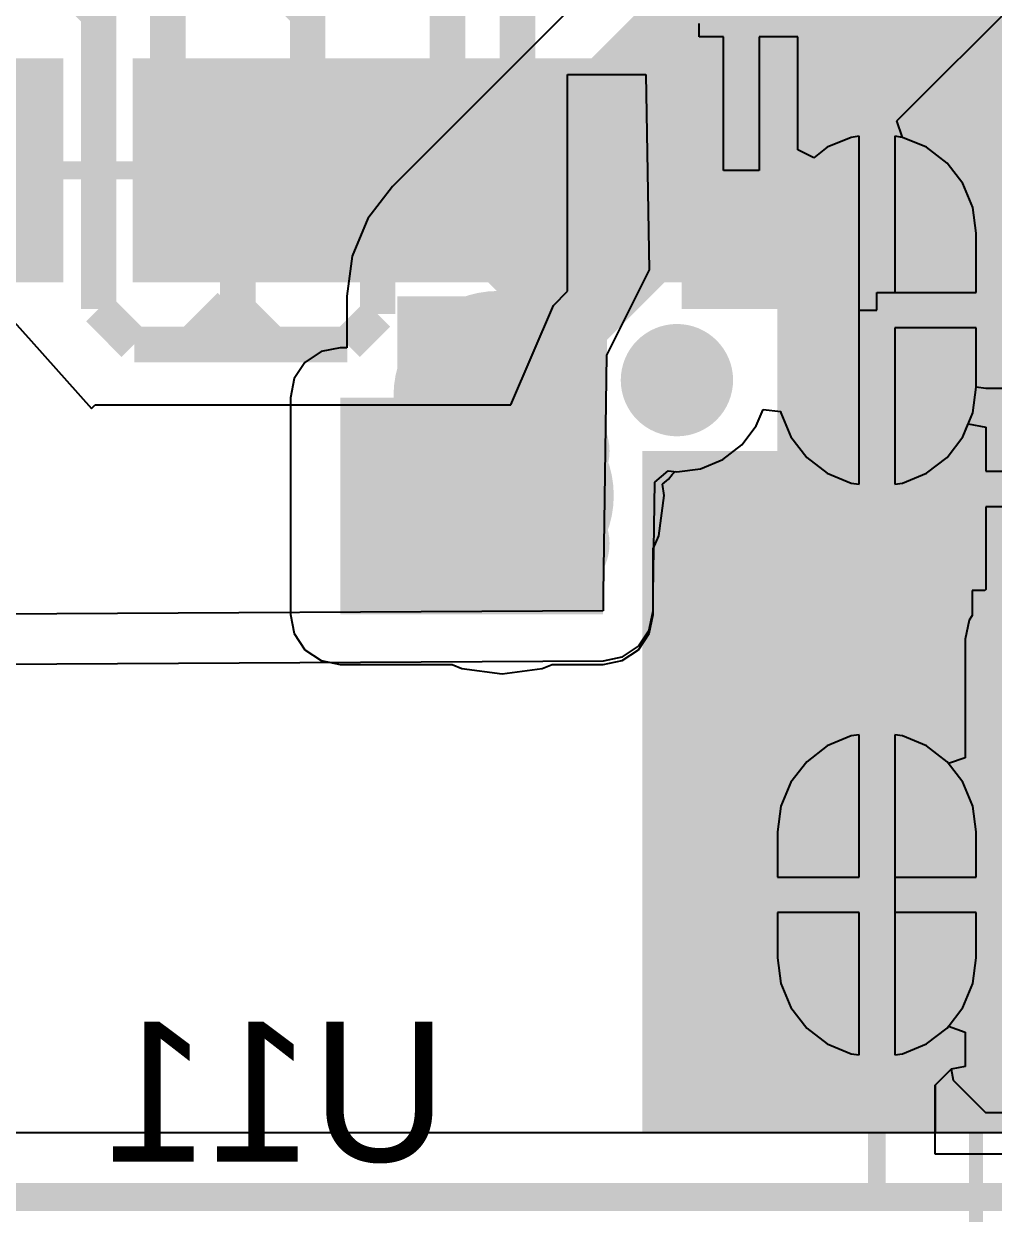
# Model space of a CAD drawing. Extents: x 81 to 196, y 150 to 213.
# Drawn here: x 89.06 to 96, y 149.67 to 158.29 of the extents above; entities that cross this region are included whole.
import ezdxf

# ---------------------------------------------------------------- set-up
doc = ezdxf.new("R2010")
doc.units = 0
doc.header["$MEASUREMENT"] = 0
for name, color, linetype in [('BOTTOMLAYER', 5, 'CONTINUOUS'), ('BOTTOMOVERLAY', 54, 'CONTINUOUS'), ('BOTTOMPASTE', 16, 'CONTINUOUS'), ('BOTTOMSOLDER', 6, 'CONTINUOUS'), ('KEEPOUTLAYER', 6, 'CONTINUOUS'), ('MULTILAYER', 9, 'CONTINUOUS'), ('TOPLAYER', 1, 'CONTINUOUS')]:
    doc.layers.add(name, color=color, linetype=linetype)

msp = doc.modelspace()

# ---------------------------------------------------------------- linework, layer by layer
at = {"layer": 'BOTTOMLAYER'}
for p, q in [((93.890173, 158.195625), (93.890173, 158.291624)), ((94.063175, 158.195625), (93.890173, 158.195625)), ((94.063175, 157.241626), (94.063175, 158.195625)), ((94.594175, 158.195625), (94.317175, 158.195625)), ((94.317175, 158.195625), (94.317175, 157.241626)), ((94.594175, 157.388268), (94.594175, 158.195625)), ((92.948374, 157.927426), (93.507174, 157.927426)), ((92.948374, 156.378026), (92.948374, 157.927426)), ((93.507174, 157.927426), (93.532574, 156.530426)), ((94.976391, 157.477506), (94.805134, 157.406569)), ((95.033173, 157.484981), (94.976391, 157.477506)), ((95.033173, 154.99827), (95.033173, 157.484981)), ((95.343955, 157.477506), (95.287173, 157.484981)), ((95.287173, 157.484981), (95.287173, 156.368625)), ((95.515212, 157.406569), (95.343955, 157.477506)), ((94.708078, 157.332096), (94.594175, 157.388268)), ((94.805134, 157.406569), (94.708078, 157.332096)), ((95.662273, 157.293726), (95.515212, 157.406569)), ((95.775115, 157.146666), (95.662273, 157.293726)), ((94.317175, 157.241626), (94.063175, 157.241626)), ((95.846052, 156.975409), (95.775115, 157.146666)), ((95.870248, 156.791627), (95.846052, 156.975409)), ((95.870248, 156.368625), (95.870248, 156.791627)), ((93.532574, 156.530426), (93.227774, 155.920826)), ((92.846774, 156.276426), (92.948374, 156.378026)), ((95.287173, 156.368625), (95.870248, 156.368625)), ((88.884374, 156.276426), (89.112974, 156.022426)), ((92.541974, 155.565226), (92.846774, 156.276426)), ((95.870248, 156.114625), (95.287173, 156.114625)), ((95.287173, 156.114625), (95.287173, 154.99827)), ((95.870248, 155.691627), (95.870248, 156.114625)), ((89.112974, 156.022426), (89.544774, 155.539826)), ((93.227774, 155.920826), (93.202374, 154.219026)), ((95.938175, 155.682632), (95.870248, 155.691627)), ((95.93818, 155.68263), (95.938175, 155.682635)), ((95.938175, 155.682635), (95.938175, 155.682632)), ((96.555174, 155.68263), (95.93818, 155.68263)), ((89.544774, 155.539826), (89.570174, 155.565226)), ((89.570174, 155.565226), (92.541974, 155.565226)), ((94.297945, 155.413822), (94.347264, 155.532889)), ((94.347264, 155.532889), (94.473179, 155.516313)), ((94.473179, 155.516313), (94.474294, 155.507842)), ((94.474294, 155.507842), (94.545231, 155.336585)), ((94.193756, 155.278043), (94.297945, 155.413822)), ((95.775115, 155.336585), (95.813613, 155.429532)), ((95.813613, 155.429532), (95.938175, 155.404756)), ((95.938175, 155.404756), (95.938175, 155.09063)), ((94.545231, 155.336585), (94.658073, 155.189524)), ((95.662273, 155.189524), (95.775115, 155.336585)), ((94.057978, 155.173855), (94.193756, 155.278043)), ((93.899858, 155.108359), (94.057978, 155.173855)), ((94.658073, 155.189524), (94.805134, 155.076682)), ((95.515212, 155.076682), (95.662273, 155.189524)), ((93.571096, 155.011288), (93.667202, 155.09431)), ((93.667202, 155.09431), (93.730173, 155.086019)), ((93.730173, 155.086019), (93.899858, 155.108359)), ((94.805134, 155.076682), (94.976391, 155.005745)), ((95.343955, 155.005745), (95.515212, 155.076682)), ((95.938175, 155.09063), (96.555174, 155.09063)), ((93.559231, 154.216423), (93.571096, 155.011288)), ((94.976391, 155.005745), (95.033173, 154.99827)), ((95.287173, 154.99827), (95.343955, 155.005745)), ((96.682174, 154.83663), (95.938175, 154.83663)), ((95.938175, 154.83663), (95.938175, 154.244632)), ((93.202374, 154.219026), (93.202374, 154.092026)), ((93.559231, 154.092026), (93.559231, 154.216423)), ((95.932168, 154.238627), (95.842176, 154.238627)), ((95.842176, 154.238627), (95.842176, 154.059951)), ((95.938175, 154.244634), (95.932168, 154.238627)), ((95.938175, 154.244632), (95.938175, 154.244634)), ((95.938175, 154.244632), (95.938175, 154.244632)), ((93.202374, 154.092026), (88.528774, 154.066626)), ((93.532803, 153.957256), (93.545823, 154.024617)), ((93.545823, 154.024617), (93.559231, 154.092026)), ((95.819082, 154.025389), (95.791917, 153.888826)), ((95.842176, 154.059951), (95.819082, 154.025389)), ((93.493882, 153.898315), (93.532066, 153.955463)), ((93.532066, 153.955463), (93.532259, 153.956433)), ((93.532259, 153.956433), (93.532803, 153.957256)), ((93.456077, 153.841064), (93.493882, 153.898315)), ((95.791917, 153.888826), (95.791917, 153.04232)), ((93.27167, 153.748953), (93.338937, 153.762334)), ((93.338937, 153.762334), (93.339758, 153.762883)), ((93.339758, 153.762883), (93.340728, 153.763081)), ((93.340728, 153.763081), (93.397682, 153.801587)), ((93.397682, 153.801587), (93.45471, 153.83969)), ((93.45471, 153.83969), (93.455259, 153.84051)), ((93.455259, 153.84051), (93.456077, 153.841064)), ((88.530715, 153.709774), (93.204315, 153.735174)), ((93.204315, 153.735174), (93.27167, 153.748953)), ((94.976391, 153.197504), (94.805134, 153.126567)), ((95.033173, 153.204979), (94.976391, 153.197504)), ((95.033173, 152.188626), (95.033173, 153.204979)), ((95.343955, 153.197504), (95.287173, 153.204979)), ((95.287173, 153.204979), (95.287173, 150.918273)), ((95.515212, 153.126567), (95.343955, 153.197504)), ((94.805134, 153.126567), (94.658073, 153.013725)), ((95.662273, 153.013725), (95.515212, 153.126567)), ((94.658073, 153.013725), (94.545231, 152.866664)), ((95.671655, 153.001497), (95.662273, 153.013725)), ((95.791917, 153.04232), (95.671655, 153.001497)), ((94.545231, 152.866664), (94.474294, 152.695407)), ((94.474294, 152.695407), (94.450098, 152.511625)), ((94.450098, 152.511625), (94.450098, 152.188626)), ((94.450098, 152.188626), (95.033173, 152.188626)), ((95.033173, 151.934626), (94.450098, 151.934626)), ((94.450098, 151.934626), (94.450098, 151.611627)), ((95.033173, 150.918273), (95.033173, 151.934626)), ((94.450098, 151.611627), (94.474294, 151.427845)), ((94.474294, 151.427845), (94.545231, 151.256588)), ((94.545231, 151.256588), (94.658073, 151.109528)), ((94.658073, 151.109528), (94.805134, 150.996685)), ((95.515212, 150.996685), (95.662273, 151.109528)), ((95.662273, 151.109528), (95.671655, 151.121755)), ((95.671655, 151.121755), (95.791917, 151.080932)), ((95.791917, 151.080932), (95.791917, 150.835533)), ((94.805134, 150.996685), (94.976391, 150.925748)), ((94.976391, 150.925748), (95.033173, 150.918273)), ((95.287173, 150.918273), (95.343955, 150.925748)), ((95.343955, 150.925748), (95.515212, 150.996685)), ((95.791917, 150.835533), (95.69085, 150.815429)), ((95.576951, 150.701525), (95.690853, 150.815426)), ((95.69085, 150.815423), (95.576951, 150.701525)), ((95.69085, 150.815429), (95.69085, 150.815423)), ((95.690853, 150.815426), (95.706377, 150.73739)), ((95.576951, 150.206903), (95.576951, 150.701525)), ((95.576951, 150.701525), (95.576951, 150.359841)), ((95.706377, 150.73739), (95.937339, 150.506427)), ((95.937339, 150.506427), (98.405965, 150.506427)), ((95.576951, 150.359841), (85.836374, 150.359841)), ((98.405965, 150.206903), (95.576951, 150.206903))]:
    msp.add_line(p, q, dxfattribs=at)
for points, const_width in [([(92.590173, 156.733626), (92.590173, 159.460829)], 0.254), ([(92.090174, 156.733626), (92.090174, 158.992824)], 0.254), ([(91.092172, 158.361228), (90.904375, 158.549025)], 0.254), ([(91.090174, 156.708226), (91.090174, 158.549025)], 0.254), ([(89.595574, 158.359226), (89.417774, 158.537026)], 0.254), ([(90.090173, 157.241626), (90.090173, 158.422025)], 0.254), ([(89.595574, 156.251026), (89.595574, 158.359226)], 0.254), ([(91.590175, 156.213627), (91.590175, 157.775026)], 0.254), ([(90.590175, 156.069225), (90.590175, 157.749626)], 0.254), ([(95.160173, 156.791624), (95.160173, 155.691627)], 0.900001), ([(89.849574, 155.997026), (89.595574, 156.251026)], 0.254), ([(90.281374, 156.022426), (90.535374, 156.276426)], 0.254), ([(90.818775, 156.018426), (90.564775, 156.272425)], 0.254), ([(91.373574, 155.997026), (91.590175, 156.213627)], 0.254), ([(90.662374, 155.997026), (90.590175, 156.069225)], 0.254), ([(90.662374, 155.997026), (89.849574, 155.997026)], 0.254), ([(91.373574, 155.997026), (90.662374, 155.997026)], 0.254), ([(95.160173, 152.511625), (95.160173, 151.611627)], 0.900001)]:
    msp.add_lwpolyline(points, dxfattribs=dict(at, const_width=const_width))
at = {"layer": 'BOTTOMLAYER', "const_width": 0.499999}
msp.add_lwpolyline([(94.119464, 157.720914, -0.198912), (93.990173, 158.033052)], format="xyb", dxfattribs=at)
msp.add_lwpolyline([(94.119464, 157.720914, -0.198912), (93.990173, 158.033052)], format="xyb", dxfattribs=at)
msp.add_lwpolyline([(94.119464, 157.720914, -0.198912), (93.990173, 158.033052)], format="xyb", dxfattribs=at)
at = {"layer": 'BOTTOMLAYER'}
for points, const_width in [([(93.990173, 157.908053, 1), (93.990173, 158.15805, 1)], 0.249999), ([(93.990173, 157.908053, 1), (93.990173, 158.15805, 1)], 0.249999), ([(93.990173, 157.908053, 1), (93.990173, 158.15805, 1)], 0.249999), ([(94.119464, 157.595915, 1), (94.119464, 157.845912, 1)], 0.249999), ([(94.119464, 157.595915, 1), (94.119464, 157.845912, 1)], 0.249999), ([(94.119464, 157.595915, 1), (94.119464, 157.845912, 1)], 0.249999), ([(95.160173, 156.566624, 1), (95.160173, 157.016625, 1)], 0.449999), ([(95.160173, 155.466626, 1), (95.160173, 155.916627, 1)], 0.449999), ([(93.730173, 155.591627, 1), (93.730173, 155.891626, 1)], 0.299999), ([(95.818574, 155.212026, 1), (95.818574, 155.512026, 1)], 0.299999), ([(93.938974, 154.602426, 1), (93.938974, 154.902426, 1)], 0.299999), ([(94.777174, 154.551626, 1), (94.777174, 154.851626, 1)], 0.299999), ([(95.564574, 154.500826, 1), (95.564574, 154.800826, 1)], 0.299999), ([(93.938974, 153.764226, 1), (93.938974, 154.064226, 1)], 0.299999), ([(95.462974, 153.764226, 1), (95.462974, 154.064226, 1)], 0.299999), ([(94.751774, 153.738826, 1), (94.751774, 154.038826, 1)], 0.299999), ([(95.488374, 153.078426, 1), (95.488374, 153.378426, 1)], 0.299999), ([(94.726374, 152.976826, 1), (94.726374, 153.276826, 1)], 0.299999), ([(93.964374, 152.875226, 1), (93.964374, 153.175226, 1)], 0.299999), ([(95.160173, 152.286624, 1), (95.160173, 152.736626, 1)], 0.449999), ([(93.989774, 152.113226, 1), (93.989774, 152.413226, 1)], 0.299999), ([(95.160173, 151.386626, 1), (95.160173, 151.836628, 1)], 0.449999), ([(94.015174, 151.351226, 1), (94.015174, 151.651226, 1)], 0.299999), ([(94.751774, 150.690826, 1), (94.751774, 150.990826, 1)], 0.299999), ([(95.488374, 150.690826, 1), (95.488374, 150.990826, 1)], 0.299999), ([(94.065974, 150.640026, 1), (94.065974, 150.940026, 1)], 0.299999)]:
    msp.add_lwpolyline(points, format="xyb", close=True, dxfattribs=dict(at, const_width=const_width))
for points in [[(95.031174, 157.749626), (95.031174, 159.959426), (93.761174, 157.749626), (93.761174, 159.959426)], [(96.428174, 155.082626), (96.428174, 159.959426), (94.446974, 155.082626), (94.446974, 159.959426)], [(95.843974, 152.466426), (95.843974, 159.908626), (94.446974, 152.466426), (94.446974, 159.908626)], [(96.402774, 156.251026), (96.402774, 158.460826), (93.763176, 156.251026), (93.763176, 158.460826)], [(89.240175, 156.541627), (89.240175, 157.941625), (88.940175, 156.541627), (88.940175, 157.941625)], [(90.240173, 156.541627), (90.240173, 157.941625), (89.940173, 156.541627), (89.940173, 157.941625)], [(90.740174, 156.541627), (90.740174, 157.941625), (90.440175, 156.541627), (90.440175, 157.941625)], [(91.240173, 156.541627), (91.240173, 157.941625), (90.940174, 156.541627), (90.940174, 157.941625)], [(91.740175, 156.541627), (91.740175, 157.941625), (91.440175, 156.541627), (91.440175, 157.941625)], [(92.240174, 156.541627), (92.240174, 157.941625), (91.940174, 156.541627), (91.940174, 157.941625)], [(92.740173, 156.541627), (92.740173, 157.941625), (92.440173, 156.541627), (92.440173, 157.941625)], [(93.240174, 156.541627), (93.240174, 157.941625), (92.940175, 156.541627), (92.940175, 157.941625)], [(93.540174, 156.541627), (93.540174, 157.941625), (93.240174, 156.541627), (93.240174, 157.941625)], [(94.040173, 156.541627), (94.040173, 157.941625), (93.740173, 156.541627), (93.740173, 157.941625)], [(94.340175, 156.541627), (94.340175, 157.941625), (94.040175, 156.541627), (94.040175, 157.941625)], [(97.825174, 154.346026), (97.825174, 156.098626), (94.446974, 154.346026), (94.446974, 156.098626)], [(94.802574, 153.533226), (94.802574, 155.235026), (93.481774, 153.533226), (93.481774, 155.235026)], [(95.843974, 150.359841), (95.843974, 153.533226), (93.481774, 150.359841), (93.481774, 153.533226)]]:
    msp.add_solid(points, dxfattribs=at)
at = {"layer": 'BOTTOMOVERLAY'}
for points, const_width in [([(95.869374, 149.723226), (95.869374, 174.513626)], 0.1), ([(95.160173, 157.241626), (86.520175, 157.241626)], 0.127), ([(95.160173, 149.921625), (95.160173, 157.241626)], 0.127), ([(95.892171, 154.593633), (95.892171, 155.328633)], 0.2), ([(95.892173, 153.05863), (95.892173, 153.793629)], 0.2), ([(95.160173, 149.921625), (86.520175, 149.921625)], 0.127)]:
    msp.add_lwpolyline(points, dxfattribs=dict(at, const_width=const_width))
at = {"layer": 'BOTTOMOVERLAY', "const_width": 0.2}
for points in [[(95.892171, 155.328633, -0.414213), (96.292172, 155.728632)], [(96.292175, 152.65863, -0.414213), (95.892173, 153.05863)]]:
    msp.add_lwpolyline(points, format="xyb", dxfattribs=at)
at = {"layer": 'BOTTOMOVERLAY', "const_width": 0.1}
for points in [[(95.892171, 155.278633, 1), (95.892171, 155.378633, 1)], [(95.892173, 153.00863, 1), (95.892173, 153.108629, 1)]]:
    msp.add_lwpolyline(points, format="xyb", close=True, dxfattribs=at)
at = {"layer": 'BOTTOMPASTE'}
for points in [[(89.240175, 156.541627), (89.240175, 157.941625), (88.940175, 156.541627), (88.940175, 157.941625)], [(90.240173, 156.541627), (90.240173, 157.941625), (89.940173, 156.541627), (89.940173, 157.941625)], [(90.740174, 156.541627), (90.740174, 157.941625), (90.440175, 156.541627), (90.440175, 157.941625)], [(91.240173, 156.541627), (91.240173, 157.941625), (90.940174, 156.541627), (90.940174, 157.941625)], [(91.740175, 156.541627), (91.740175, 157.941625), (91.440175, 156.541627), (91.440175, 157.941625)], [(92.240174, 156.541627), (92.240174, 157.941625), (91.940174, 156.541627), (91.940174, 157.941625)], [(92.740173, 156.541627), (92.740173, 157.941625), (92.440173, 156.541627), (92.440173, 157.941625)], [(93.240174, 156.541627), (93.240174, 157.941625), (92.940175, 156.541627), (92.940175, 157.941625)], [(93.540174, 156.541627), (93.540174, 157.941625), (93.240174, 156.541627), (93.240174, 157.941625)], [(94.040173, 156.541627), (94.040173, 157.941625), (93.740173, 156.541627), (93.740173, 157.941625)], [(94.340175, 156.541627), (94.340175, 157.941625), (94.040175, 156.541627), (94.040175, 157.941625)]]:
    msp.add_solid(points, dxfattribs=at)
at = {"layer": 'BOTTOMSOLDER', "const_width": 1.103201}
for points in [[(95.160173, 156.791624), (95.160173, 155.691627)], [(95.160173, 152.511625), (95.160173, 151.611627)]]:
    msp.add_lwpolyline(points, dxfattribs=at)
at = {"layer": 'BOTTOMSOLDER'}
for points, const_width in [([(95.160173, 156.515824, 1), (95.160173, 157.067425, 1)], 0.551599), ([(95.160173, 155.415826, 1), (95.160173, 155.967427, 1)], 0.551599), ([(93.730173, 155.540827, 1), (93.730173, 155.942426, 1)], 0.401599), ([(95.818574, 155.161226, 1), (95.818574, 155.562826, 1)], 0.401599), ([(92.135574, 155.110426, 1), (92.135574, 155.512026, 1)], 0.401599), ([(92.846774, 155.034226, 1), (92.846774, 155.435826, 1)], 0.401599), ([(93.938974, 154.551626, 1), (93.938974, 154.953226, 1)], 0.401599), ([(94.777174, 154.500826, 1), (94.777174, 154.902426, 1)], 0.401599), ([(92.186374, 154.424626, 1), (92.186374, 154.826226, 1)], 0.401599), ([(92.846774, 154.373826, 1), (92.846774, 154.775426, 1)], 0.401599), ([(95.564574, 154.450026, 1), (95.564574, 154.851626, 1)], 0.401599), ([(93.938974, 153.713426, 1), (93.938974, 154.115026, 1)], 0.401599), ([(94.751774, 153.688026, 1), (94.751774, 154.089626, 1)], 0.401599), ([(95.462974, 153.713426, 1), (95.462974, 154.115026, 1)], 0.401599), ([(95.488374, 153.027626, 1), (95.488374, 153.429226, 1)], 0.401599), ([(94.726374, 152.926026, 1), (94.726374, 153.327626, 1)], 0.401599), ([(93.964374, 152.824426, 1), (93.964374, 153.226026, 1)], 0.401599), ([(95.160173, 152.235824, 1), (95.160173, 152.787426, 1)], 0.551599), ([(93.989774, 152.062426, 1), (93.989774, 152.464026, 1)], 0.401599), ([(95.160173, 151.335826, 1), (95.160173, 151.887428, 1)], 0.551599), ([(94.015174, 151.300426, 1), (94.015174, 151.702026, 1)], 0.401599), ([(94.065974, 150.589226, 1), (94.065974, 150.990826, 1)], 0.401599), ([(94.751774, 150.640026, 1), (94.751774, 151.041626, 1)], 0.401599), ([(95.488374, 150.640026, 1), (95.488374, 151.041626, 1)], 0.401599)]:
    msp.add_lwpolyline(points, format="xyb", close=True, dxfattribs=dict(at, const_width=const_width))
for points in [[(89.341775, 156.440027), (89.341775, 158.043225), (88.838575, 156.440027), (88.838575, 158.043225)], [(90.341773, 156.440027), (90.341773, 158.043225), (89.838573, 156.440027), (89.838573, 158.043225)], [(90.841774, 156.440027), (90.841774, 158.043225), (90.338575, 156.440027), (90.338575, 158.043225)], [(91.341773, 156.440027), (91.341773, 158.043225), (90.838574, 156.440027), (90.838574, 158.043225)], [(91.841775, 156.440027), (91.841775, 158.043225), (91.338575, 156.440027), (91.338575, 158.043225)], [(92.341774, 156.440027), (92.341774, 158.043225), (91.838574, 156.440027), (91.838574, 158.043225)], [(92.841773, 156.440027), (92.841773, 158.043225), (92.338573, 156.440027), (92.338573, 158.043225)], [(93.341774, 156.440027), (93.341774, 158.043225), (92.838575, 156.440027), (92.838575, 158.043225)], [(93.641774, 156.440027), (93.641774, 158.043225), (93.138574, 156.440027), (93.138574, 158.043225)], [(94.141773, 156.440027), (94.141773, 158.043225), (93.638573, 156.440027), (93.638573, 158.043225)], [(94.441775, 156.440027), (94.441775, 158.043225), (93.938575, 156.440027), (93.938575, 158.043225)], [(89.691774, 157.140026), (89.691774, 157.343226), (89.488574, 157.140026), (89.488574, 157.343226)]]:
    msp.add_solid(points, dxfattribs=at)
at = {"layer": 'KEEPOUTLAYER', "const_width": 0.2}
msp.add_lwpolyline([(194.268974, 149.901026), (82.844589, 149.901026)], dxfattribs=at)
at = {"layer": 'MULTILAYER', "const_width": 0.900001}
for points in [[(95.160173, 156.791624), (95.160173, 155.691627)], [(95.160173, 152.511625), (95.160173, 151.611627)]]:
    msp.add_lwpolyline(points, dxfattribs=at)
at = {"layer": 'MULTILAYER'}
for points, const_width in [([(95.160173, 156.566624, 1), (95.160173, 157.016625, 1)], 0.449999), ([(95.160173, 155.466626, 1), (95.160173, 155.916627, 1)], 0.449999), ([(95.818574, 155.212026, 1), (95.818574, 155.512026, 1)], 0.299999), ([(93.938974, 154.602426, 1), (93.938974, 154.902426, 1)], 0.299999), ([(94.777174, 154.551626, 1), (94.777174, 154.851626, 1)], 0.299999), ([(95.564574, 154.500826, 1), (95.564574, 154.800826, 1)], 0.299999), ([(93.938974, 153.764226, 1), (93.938974, 154.064226, 1)], 0.299999), ([(95.462974, 153.764226, 1), (95.462974, 154.064226, 1)], 0.299999), ([(94.751774, 153.738826, 1), (94.751774, 154.038826, 1)], 0.299999), ([(95.488374, 153.078426, 1), (95.488374, 153.378426, 1)], 0.299999), ([(94.726374, 152.976826, 1), (94.726374, 153.276826, 1)], 0.299999), ([(93.964374, 152.875226, 1), (93.964374, 153.175226, 1)], 0.299999), ([(95.160173, 152.286624, 1), (95.160173, 152.736626, 1)], 0.449999), ([(93.989774, 152.113226, 1), (93.989774, 152.413226, 1)], 0.299999), ([(95.160173, 151.386626, 1), (95.160173, 151.836628, 1)], 0.449999), ([(94.015174, 151.351226, 1), (94.015174, 151.651226, 1)], 0.299999), ([(94.751774, 150.690826, 1), (94.751774, 150.990826, 1)], 0.299999), ([(95.488374, 150.690826, 1), (95.488374, 150.990826, 1)], 0.299999), ([(94.065974, 150.640026, 1), (94.065974, 150.940026, 1)], 0.299999)]:
    msp.add_lwpolyline(points, format="xyb", close=True, dxfattribs=dict(at, const_width=const_width))
at = {"layer": 'TOPLAYER'}
for p, q in [((95.318684, 160.749191), (91.695646, 157.126153)), ((95.303701, 157.596098), (97.212696, 159.505094)), ((95.343957, 157.477506), (95.303701, 157.596098)), ((95.515212, 157.406569), (95.343957, 157.477506)), ((95.662273, 157.293726), (95.515212, 157.406569)), ((95.775115, 157.146666), (95.662273, 157.293726)), ((91.695646, 157.126153), (91.519327, 156.896369)), ((95.846052, 156.975409), (95.775115, 157.146666)), ((95.870248, 156.791627), (95.846052, 156.975409)), ((91.519327, 156.896369), (91.408489, 156.628782)), ((95.870248, 156.368625), (95.870248, 156.791627)), ((91.408489, 156.628782), (91.370683, 156.341625)), ((95.160173, 156.241625), (95.160173, 156.368625)), ((95.160173, 156.368625), (95.870248, 156.368625)), ((91.370683, 156.341625), (91.370683, 155.972883)), ((95.033173, 154.99827), (95.033173, 156.241625)), ((95.033173, 156.241625), (95.160173, 156.241625)), ((95.870248, 156.114625), (95.287173, 156.114625)), ((95.287173, 156.114625), (95.287173, 154.99827)), ((95.870248, 155.691624), (95.870248, 156.114625)), ((91.186211, 155.945718), (91.070438, 155.868362)), ((91.322774, 155.972883), (91.186211, 155.945718)), ((91.370683, 155.972883), (91.322774, 155.972883)), ((91.070438, 155.868362), (90.993082, 155.752589)), ((90.993082, 155.752589), (90.965917, 155.616026)), ((95.846052, 155.507842), (95.870248, 155.691624)), ((90.965917, 155.616026), (90.965917, 154.066626)), ((94.297945, 155.413822), (94.347264, 155.532889)), ((94.347264, 155.532889), (94.473179, 155.516313)), ((94.473179, 155.516313), (94.474294, 155.507842)), ((94.474294, 155.507842), (94.545231, 155.336585)), ((95.775115, 155.336585), (95.846052, 155.507842)), ((94.193756, 155.278043), (94.297945, 155.413822)), ((94.545231, 155.336585), (94.658073, 155.189524)), ((95.662273, 155.189524), (95.775115, 155.336585)), ((94.057978, 155.173855), (94.193756, 155.278043)), ((93.899858, 155.108359), (94.057978, 155.173855)), ((94.658073, 155.189524), (94.805134, 155.076682)), ((95.515212, 155.076682), (95.662273, 155.189524)), ((93.670933, 155.03368), (93.69662, 155.067155)), ((93.69662, 155.067155), (93.717191, 155.087729)), ((93.717191, 155.087729), (93.730173, 155.086019)), ((93.730173, 155.086019), (93.899858, 155.108359)), ((94.805134, 155.076682), (94.976391, 155.005745)), ((95.343955, 155.005745), (95.515212, 155.076682)), ((93.638065, 154.916827), (93.62739, 154.997922)), ((93.62739, 154.997922), (93.627392, 154.997922)), ((93.627392, 154.997922), (93.670928, 155.033678)), ((93.670928, 155.033678), (93.670935, 155.033678)), ((93.670935, 155.033678), (93.670933, 155.03368)), ((94.976391, 155.005745), (95.033173, 154.99827)), ((95.287173, 154.99827), (95.343955, 155.005745)), ((93.60026, 154.62967), (93.638065, 154.916827)), ((93.561035, 154.534972), (93.60026, 154.62967)), ((93.559231, 154.521276), (93.561035, 154.534972)), ((93.559231, 154.066626), (93.559231, 154.521276)), ((90.965917, 154.066626), (90.993082, 153.930063)), ((93.532066, 153.930063), (93.559231, 154.066626)), ((90.993082, 153.930063), (91.070438, 153.81429)), ((93.45471, 153.81429), (93.532066, 153.930063)), ((91.070438, 153.81429), (91.186211, 153.736934)), ((93.338937, 153.736934), (93.45471, 153.81429)), ((91.186211, 153.736934), (91.322774, 153.709769)), ((91.322774, 153.709769), (92.122937, 153.709769)), ((92.122937, 153.709769), (92.193016, 153.680742)), ((92.193016, 153.680742), (92.480173, 153.642936)), ((92.480173, 153.642936), (92.76733, 153.680742)), ((92.76733, 153.680742), (92.837409, 153.709769)), ((92.837409, 153.709769), (93.202374, 153.709769)), ((93.202374, 153.709769), (93.338937, 153.736934)), ((94.976391, 153.197504), (94.805134, 153.126567)), ((95.033173, 153.204979), (94.976391, 153.197504)), ((95.033173, 152.188626), (95.033173, 153.204979)), ((95.343955, 153.197504), (95.287173, 153.204979)), ((95.287173, 153.204979), (95.287173, 152.188626)), ((95.515212, 153.126567), (95.343955, 153.197504)), ((94.805134, 153.126567), (94.658073, 153.013725)), ((95.662273, 153.013725), (95.515212, 153.126567)), ((94.658073, 153.013725), (94.545231, 152.866664)), ((95.775115, 152.866664), (95.662273, 153.013725)), ((94.545231, 152.866664), (94.474294, 152.695407)), ((95.846052, 152.695407), (95.775115, 152.866664)), ((94.474294, 152.695407), (94.450098, 152.511625)), ((95.870248, 152.511625), (95.846052, 152.695407)), ((94.450098, 152.511625), (94.450098, 152.188626)), ((95.870248, 152.188626), (95.870248, 152.511625)), ((94.450098, 152.188626), (95.033173, 152.188626)), ((95.287173, 152.188626), (95.870248, 152.188626)), ((95.033173, 151.934626), (94.450098, 151.934626)), ((94.450098, 151.934626), (94.450098, 151.611627)), ((95.033173, 150.918273), (95.033173, 151.934626)), ((95.870248, 151.934626), (95.287173, 151.934626)), ((95.287173, 151.934626), (95.287173, 150.918273)), ((95.870248, 151.611627), (95.870248, 151.934626)), ((94.450098, 151.611627), (94.474294, 151.427845)), ((95.846052, 151.427845), (95.870248, 151.611627)), ((94.474294, 151.427845), (94.545231, 151.256588)), ((95.775115, 151.256588), (95.846052, 151.427845)), ((94.545231, 151.256588), (94.658073, 151.109528)), ((95.662273, 151.109528), (95.775115, 151.256588)), ((94.658073, 151.109528), (94.805134, 150.996685)), ((95.515212, 150.996685), (95.662273, 151.109528)), ((94.805134, 150.996685), (94.976391, 150.925748)), ((94.976391, 150.925748), (95.033173, 150.918273)), ((95.287173, 150.918273), (95.343955, 150.925748)), ((95.343955, 150.925748), (95.515212, 150.996685)), ((117.210495, 150.359841), (85.785574, 150.359841))]:
    msp.add_line(p, q, dxfattribs=at)
for points, const_width in [([(92.480173, 156.341625), (96.428174, 160.289626)], 1.5), ([(95.160173, 156.791624), (95.160173, 155.691627)], 0.900001), ([(92.480173, 154.752426), (92.480173, 156.341625)], 1.5), ([(95.160173, 152.511625), (95.160173, 151.611627)], 0.900001)]:
    msp.add_lwpolyline(points, dxfattribs=dict(at, const_width=const_width))
for points, const_width in [([(95.160173, 156.566624, 1), (95.160173, 157.016625, 1)], 0.449999), ([(92.453773, 155.254424, 1), (92.453773, 156.004425, 1)], 0.749999), ([(92.453773, 155.254424, 1), (92.453773, 156.004425, 1)], 0.749999), ([(92.453773, 155.254424, 1), (92.453773, 156.004425, 1)], 0.749999), ([(92.453773, 155.254424, 1), (92.453773, 156.004425, 1)], 0.749999), ([(92.453773, 155.254424, 1), (92.453773, 156.004425, 1)], 0.749999), ([(92.453773, 155.254424, 1), (92.453773, 156.004425, 1)], 0.749999), ([(92.453773, 155.254424, 1), (92.453773, 156.004425, 1)], 0.749999), ([(92.453773, 155.254424, 1), (92.453773, 156.004425, 1)], 0.749999), ([(92.453773, 155.254424, 1), (92.453773, 156.004425, 1)], 0.749999), ([(92.453773, 155.254424, 1), (92.453773, 156.004425, 1)], 0.749999), ([(92.480173, 155.190685, 1), (92.480173, 155.940686, 1)], 0.749999), ([(92.480173, 155.190685, 1), (92.480173, 155.940686, 1)], 0.749999), ([(92.480173, 155.190685, 1), (92.480173, 155.940686, 1)], 0.749999), ([(92.480173, 155.190685, 1), (92.480173, 155.940686, 1)], 0.749999), ([(92.480173, 155.190685, 1), (92.480173, 155.940686, 1)], 0.749999), ([(92.480173, 155.190685, 1), (92.480173, 155.940686, 1)], 0.749999), ([(92.480173, 155.190685, 1), (92.480173, 155.940686, 1)], 0.749999), ([(92.480173, 155.190685, 1), (92.480173, 155.940686, 1)], 0.749999), ([(92.480173, 155.190685, 1), (92.480173, 155.940686, 1)], 0.749999), ([(92.480173, 155.190685, 1), (92.480173, 155.940686, 1)], 0.749999), ([(95.160173, 155.466626, 1), (95.160173, 155.916627, 1)], 0.449999), ([(92.480173, 154.681766, 1), (92.480173, 155.431767, 1)], 0.749999), ([(92.480173, 154.681766, 1), (92.480173, 155.431767, 1)], 0.749999), ([(92.480173, 154.681766, 1), (92.480173, 155.431767, 1)], 0.749999), ([(92.480173, 154.681766, 1), (92.480173, 155.431767, 1)], 0.749999), ([(92.480173, 154.681766, 1), (92.480173, 155.431767, 1)], 0.749999), ([(92.480173, 154.681766, 1), (92.480173, 155.431767, 1)], 0.749999), ([(92.480173, 154.681766, 1), (92.480173, 155.431767, 1)], 0.749999), ([(92.480173, 154.681766, 1), (92.480173, 155.431767, 1)], 0.749999), ([(92.480173, 154.681766, 1), (92.480173, 155.431767, 1)], 0.749999), ([(92.480173, 154.681766, 1), (92.480173, 155.431767, 1)], 0.749999), ([(92.480173, 154.658682, 1), (92.480173, 155.408683, 1)], 0.749999), ([(92.480173, 154.658682, 1), (92.480173, 155.408683, 1)], 0.749999), ([(92.480173, 154.658682, 1), (92.480173, 155.408683, 1)], 0.749999), ([(92.480173, 154.658682, 1), (92.480173, 155.408683, 1)], 0.749999), ([(92.480173, 154.658682, 1), (92.480173, 155.408683, 1)], 0.749999), ([(92.480173, 154.658682, 1), (92.480173, 155.408683, 1)], 0.749999), ([(92.480173, 154.658682, 1), (92.480173, 155.408683, 1)], 0.749999), ([(92.480173, 154.658682, 1), (92.480173, 155.408683, 1)], 0.749999), ([(92.480173, 154.658682, 1), (92.480173, 155.408683, 1)], 0.749999), ([(92.480173, 154.658682, 1), (92.480173, 155.408683, 1)], 0.749999), ([(92.453773, 154.618027, 1), (92.453773, 155.368028, 1)], 0.749999), ([(92.453773, 154.618027, 1), (92.453773, 155.368028, 1)], 0.749999), ([(92.453773, 154.618027, 1), (92.453773, 155.368028, 1)], 0.749999), ([(92.453773, 154.618027, 1), (92.453773, 155.368028, 1)], 0.749999), ([(92.453773, 154.618027, 1), (92.453773, 155.368028, 1)], 0.749999), ([(92.453773, 154.618027, 1), (92.453773, 155.368028, 1)], 0.749999), ([(92.453773, 154.618027, 1), (92.453773, 155.368028, 1)], 0.749999), ([(92.453773, 154.618027, 1), (92.453773, 155.368028, 1)], 0.749999), ([(92.453773, 154.618027, 1), (92.453773, 155.368028, 1)], 0.749999), ([(92.453773, 154.618027, 1), (92.453773, 155.368028, 1)], 0.749999), ([(92.528576, 154.541827, 1), (92.528576, 155.291828, 1)], 0.749999), ([(92.528576, 154.541827, 1), (92.528576, 155.291828, 1)], 0.749999), ([(92.528576, 154.541827, 1), (92.528576, 155.291828, 1)], 0.749999), ([(92.528576, 154.541827, 1), (92.528576, 155.291828, 1)], 0.749999), ([(92.528576, 154.541827, 1), (92.528576, 155.291828, 1)], 0.749999), ([(92.528576, 154.541827, 1), (92.528576, 155.291828, 1)], 0.749999), ([(92.528576, 154.541827, 1), (92.528576, 155.291828, 1)], 0.749999), ([(92.528576, 154.541827, 1), (92.528576, 155.291828, 1)], 0.749999), ([(92.528576, 154.541827, 1), (92.528576, 155.291828, 1)], 0.749999), ([(92.528576, 154.541827, 1), (92.528576, 155.291828, 1)], 0.749999), ([(95.818574, 155.212026, 1), (95.818574, 155.512026, 1)], 0.299999), ([(92.135574, 155.161226, 1), (92.135574, 155.461226, 1)], 0.299999), ([(92.846774, 155.085026, 1), (92.846774, 155.385026, 1)], 0.299999), ([(93.938974, 154.602426, 1), (93.938974, 154.902426, 1)], 0.299999), ([(94.777174, 154.551626, 1), (94.777174, 154.851626, 1)], 0.299999), ([(92.186374, 154.475426, 1), (92.186374, 154.775426, 1)], 0.299999), ([(95.564574, 154.500826, 1), (95.564574, 154.800826, 1)], 0.299999), ([(92.846774, 154.424626, 1), (92.846774, 154.724626, 1)], 0.299999), ([(93.938974, 153.764226, 1), (93.938974, 154.064226, 1)], 0.299999), ([(95.462974, 153.764226, 1), (95.462974, 154.064226, 1)], 0.299999), ([(94.751774, 153.738826, 1), (94.751774, 154.038826, 1)], 0.299999), ([(95.488374, 153.078426, 1), (95.488374, 153.378426, 1)], 0.299999), ([(94.726374, 152.976826, 1), (94.726374, 153.276826, 1)], 0.299999), ([(93.964374, 152.875226, 1), (93.964374, 153.175226, 1)], 0.299999), ([(95.160173, 152.286624, 1), (95.160173, 152.736626, 1)], 0.449999), ([(93.989774, 152.113226, 1), (93.989774, 152.413226, 1)], 0.299999), ([(95.160173, 151.386626, 1), (95.160173, 151.836628, 1)], 0.449999), ([(94.015174, 151.351226, 1), (94.015174, 151.651226, 1)], 0.299999), ([(94.751774, 150.690826, 1), (94.751774, 150.990826, 1)], 0.299999), ([(95.488374, 150.690826, 1), (95.488374, 150.990826, 1)], 0.299999), ([(94.065974, 150.640026, 1), (94.065974, 150.940026, 1)], 0.299999)]:
    msp.add_lwpolyline(points, format="xyb", close=True, dxfattribs=dict(at, const_width=const_width))
at = {"layer": 'TOPLAYER', "const_width": 1.5}
for points in [[(92.453773, 155.629424, -0.198912), (92.480173, 155.565686)], [(92.453773, 155.629424, -0.198912), (92.480173, 155.565686)], [(92.453773, 155.629424, -0.198912), (92.480173, 155.565686)], [(92.453773, 155.629424, -0.198912), (92.480173, 155.565686)], [(92.453773, 155.629424, -0.198912), (92.480173, 155.565686)], [(92.453773, 155.629424, -0.198912), (92.480173, 155.565686)], [(92.453773, 155.629424, -0.198912), (92.480173, 155.565686)], [(92.453773, 155.629424, -0.198912), (92.480173, 155.565686)], [(92.453773, 155.629424, -0.198912), (92.480173, 155.565686)], [(92.453773, 155.629424, -0.198912), (92.480173, 155.565686)], [(92.480173, 155.056766, -0.198912), (92.453773, 154.993027)], [(92.480173, 155.056766, -0.198912), (92.453773, 154.993027)], [(92.480173, 155.056766, -0.198912), (92.453773, 154.993027)], [(92.480173, 155.056766, -0.198912), (92.453773, 154.993027)], [(92.480173, 155.056766, -0.198912), (92.453773, 154.993027)], [(92.480173, 155.056766, -0.198912), (92.453773, 154.993027)], [(92.480173, 155.056766, -0.198912), (92.453773, 154.993027)], [(92.480173, 155.056766, -0.198912), (92.453773, 154.993027)], [(92.480173, 155.056766, -0.198912), (92.453773, 154.993027)], [(92.480173, 155.056766, -0.198912), (92.453773, 154.993027)], [(92.528576, 154.916827, -0.198912), (92.480173, 155.033683)], [(92.528576, 154.916827, -0.198912), (92.480173, 155.033683)], [(92.528576, 154.916827, -0.198912), (92.480173, 155.033683)], [(92.528576, 154.916827, -0.198912), (92.480173, 155.033683)], [(92.528576, 154.916827, -0.198912), (92.480173, 155.033683)], [(92.528576, 154.916827, -0.198912), (92.480173, 155.033683)], [(92.528576, 154.916827, -0.198912), (92.480173, 155.033683)], [(92.528576, 154.916827, -0.198912), (92.480173, 155.033683)], [(92.528576, 154.916827, -0.198912), (92.480173, 155.033683)], [(92.528576, 154.916827, -0.198912), (92.480173, 155.033683)]]:
    msp.add_lwpolyline(points, format="xyb", dxfattribs=at)
at = {"layer": 'TOPLAYER'}
for points in [[(96.174174, 150.359841), (96.174174, 157.013026), (94.548574, 150.359841), (94.548574, 157.013026)], [(93.202374, 154.066626), (93.202374, 155.616026), (91.322774, 154.066626), (91.322774, 155.616026)], [(96.174174, 150.358226), (96.174174, 155.235026), (93.481774, 150.358226), (93.481774, 155.235026)]]:
    msp.add_solid(points, dxfattribs=at)

# ---------------------------------------------------------------- texts
at = {"layer": 'BOTTOMOVERLAY', "text_generation_flag": 2}
msp.add_text('U11', height=1.000001, dxfattribs=at).set_placement((92.084774, 150.155026))

doc.saveas('drawing.dxf')
